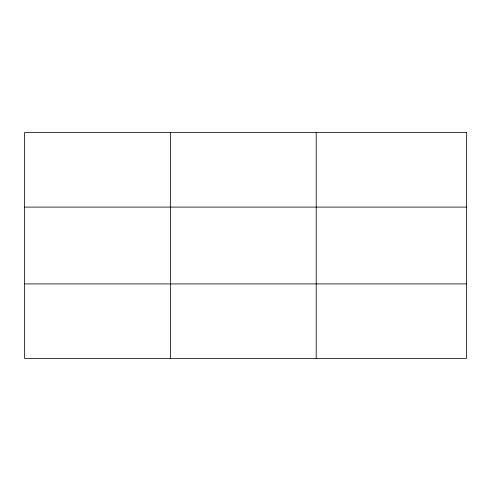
<?xml version="1.0" encoding="UTF-8"?>
<svg xmlns="http://www.w3.org/2000/svg" width="491" height="491" viewBox="0 0 491 491"><rect width="100%" height="100%" fill="white"/><g stroke="black" fill="none" stroke-linecap="round" stroke-linejoin="round"><path stroke-width="0.74" d="M170.377 358.442L170.377 132.558M316.204 358.442L316.204 132.558M24.55 207.098L466.45 207.098M24.55 283.902L466.45 283.902M466.45 132.558L466.45 358.442L24.55 358.442L24.55 132.558L466.45 132.558"/></g></svg>
